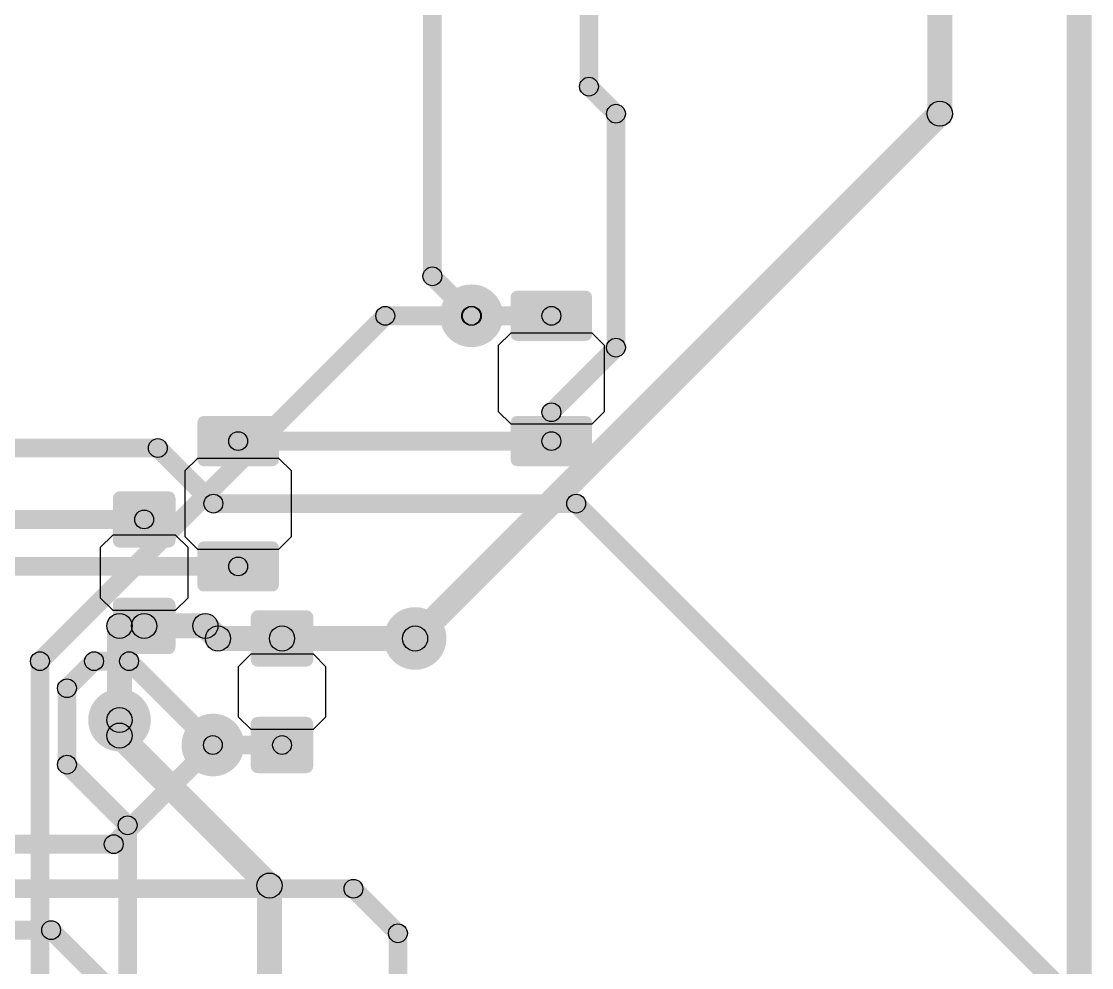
# Model space of a CAD drawing. Header units: millimetres. Extents: x 0 to 3.58, y 0 to 2.95.
# Drawn here: x 2.809 to 3.481, y 1.173 to 1.768 of the extents above; entities that cross this region are included whole.
import ezdxf

# ---------------------------------------------------------------- set-up
doc = ezdxf.new("R2010")
doc.units = ezdxf.units.MM
doc.header["$MEASUREMENT"] = 0
for name, color, linetype in [('BottomLayer', 5, 'Continuous'), ('TopLayer', 1, 'Continuous'), ('ViaHoleLayer', 16, 'Continuous')]:
    doc.layers.add(name, color=color, linetype=linetype)

# ---------------------------------------------------------------- blocks, each defined once
blk = doc.blocks.new('RES0805_B_26')
at = {"layer": 'BottomLayer'}
h = blk.add_hatch(color=5, dxfattribs=at)
edge = h.paths.add_edge_path()
edge.add_arc((-0.02756, 0.02165), 0.00394, 0, 90)
edge.add_line((-0.02756, 0.02559), (-0.05118, 0.02559))
edge.add_arc((-0.05118, 0.02165), 0.00394, 90, 180)
edge.add_line((-0.05512, 0.02165), (-0.05512, -0.02165))
edge.add_arc((-0.05118, -0.02165), 0.00394, 180, 270)
edge.add_line((-0.05118, -0.02559), (-0.02756, -0.02559))
edge.add_arc((-0.02756, -0.02165), 0.00394, 270, 360)
edge.add_line((-0.02362, -0.02165), (-0.02362, 0.02165))
h = blk.add_hatch(color=5, dxfattribs=at)
edge = h.paths.add_edge_path()
edge.add_arc((0.05118, 0.02165), 0.00394, 0, 90)
edge.add_line((0.05118, 0.02559), (0.02756, 0.02559))
edge.add_arc((0.02756, 0.02165), 0.00394, 90, 180)
edge.add_line((0.02362, 0.02165), (0.02362, -0.02165))
edge.add_arc((0.02756, -0.02165), 0.00394, 180, 270)
edge.add_line((0.02756, -0.02559), (0.05118, -0.02559))
edge.add_arc((0.05118, -0.02165), 0.00394, 270, 360)
edge.add_line((0.05512, -0.02165), (0.05512, 0.02165))
for p, q in [((-0.02067, 0.03346), (-0.02854, 0.02559)), ((0.02067, 0.03346), (-0.02067, 0.03346)), ((0.02854, 0.02559), (0.02067, 0.03346)), ((-0.02854, 0.02559), (-0.02854, -0.02559)), ((0.02854, -0.02559), (0.02854, 0.02559)), ((-0.02854, -0.02559), (-0.02067, -0.03346)), ((0.02067, -0.03346), (0.02854, -0.02559)), ((-0.02067, -0.03346), (0.02067, -0.03346))]:
    blk.add_line(p, q, dxfattribs=at)
blk = doc.blocks.new('RES0805_B_32')
at = {"layer": 'BottomLayer'}
h = blk.add_hatch(color=5, dxfattribs=at)
edge = h.paths.add_edge_path()
edge.add_arc((-0.02756, 0.02165), 0.00394, 0, 90)
edge.add_line((-0.02756, 0.02559), (-0.05118, 0.02559))
edge.add_arc((-0.05118, 0.02165), 0.00394, 90, 180)
edge.add_line((-0.05512, 0.02165), (-0.05512, -0.02165))
edge.add_arc((-0.05118, -0.02165), 0.00394, 180, 270)
edge.add_line((-0.05118, -0.02559), (-0.02756, -0.02559))
edge.add_arc((-0.02756, -0.02165), 0.00394, 270, 360)
edge.add_line((-0.02362, -0.02165), (-0.02362, 0.02165))
h = blk.add_hatch(color=5, dxfattribs=at)
edge = h.paths.add_edge_path()
edge.add_arc((0.05118, 0.02165), 0.00394, 0, 90)
edge.add_line((0.05118, 0.02559), (0.02756, 0.02559))
edge.add_arc((0.02756, 0.02165), 0.00394, 90, 180)
edge.add_line((0.02362, 0.02165), (0.02362, -0.02165))
edge.add_arc((0.02756, -0.02165), 0.00394, 180, 270)
edge.add_line((0.02756, -0.02559), (0.05118, -0.02559))
edge.add_arc((0.05118, -0.02165), 0.00394, 270, 360)
edge.add_line((0.05512, -0.02165), (0.05512, 0.02165))
for p, q in [((-0.02067, 0.03346), (-0.02854, 0.02559)), ((0.02067, 0.03346), (-0.02067, 0.03346)), ((0.02854, 0.02559), (0.02067, 0.03346)), ((-0.02854, 0.02559), (-0.02854, -0.02559)), ((0.02854, -0.02559), (0.02854, 0.02559)), ((-0.02854, -0.02559), (-0.02067, -0.03346)), ((0.02067, -0.03346), (0.02854, -0.02559)), ((-0.02067, -0.03346), (0.02067, -0.03346))]:
    blk.add_line(p, q, dxfattribs=at)
blk = doc.blocks.new('CAPC1608X90N_B_74')
at = {"layer": 'BottomLayer'}
h = blk.add_hatch(color=5, dxfattribs=at)
edge = h.paths.add_edge_path()
edge.add_arc((-0.02018, 0.01526), 0.00443, 0, 90)
edge.add_line((-0.02018, 0.01968), (-0.04675, 0.01968))
edge.add_arc((-0.04675, 0.01526), 0.00443, 90, 180)
edge.add_line((-0.05118, 0.01526), (-0.05118, -0.01526))
edge.add_arc((-0.04675, -0.01526), 0.00443, 180, 270)
edge.add_line((-0.04675, -0.01969), (-0.02018, -0.01969))
edge.add_arc((-0.02018, -0.01526), 0.00443, 270, 360)
edge.add_line((-0.01575, -0.01526), (-0.01575, 0.01526))
h = blk.add_hatch(color=5, dxfattribs=at)
edge = h.paths.add_edge_path()
edge.add_arc((0.04675, 0.01526), 0.00443, 0, 90)
edge.add_line((0.04675, 0.01968), (0.02018, 0.01968))
edge.add_arc((0.02018, 0.01526), 0.00443, 90, 180)
edge.add_line((0.01575, 0.01526), (0.01575, -0.01526))
edge.add_arc((0.02018, -0.01526), 0.00443, 180, 270)
edge.add_line((0.02018, -0.01969), (0.04675, -0.01969))
edge.add_arc((0.04675, -0.01526), 0.00443, 270, 360)
edge.add_line((0.05118, -0.01526), (0.05118, 0.01526))
for p, q in [((-0.01575, 0.02756), (-0.02362, 0.01969)), ((0.01575, 0.02756), (-0.01575, 0.02756)), ((0.02362, 0.01969), (0.01575, 0.02756)), ((-0.02362, 0.01969), (-0.02362, -0.01969)), ((0.02362, -0.01969), (0.02362, 0.01969)), ((-0.02362, -0.01969), (-0.01575, -0.02756)), ((0.01575, -0.02756), (0.02362, -0.01969)), ((-0.01575, -0.02756), (0.01575, -0.02756))]:
    blk.add_line(p, q, dxfattribs=at)
blk = doc.blocks.new('CAPC1608X90N_B_76')
at = {"layer": 'BottomLayer'}
h = blk.add_hatch(color=5, dxfattribs=at)
edge = h.paths.add_edge_path()
edge.add_arc((-0.02018, 0.01526), 0.00443, 0, 90)
edge.add_line((-0.02018, 0.01969), (-0.04675, 0.01969))
edge.add_arc((-0.04675, 0.01526), 0.00443, 90, 180)
edge.add_line((-0.05118, 0.01526), (-0.05118, -0.01526))
edge.add_arc((-0.04675, -0.01526), 0.00443, 180, 270)
edge.add_line((-0.04675, -0.01968), (-0.02018, -0.01968))
edge.add_arc((-0.02018, -0.01526), 0.00443, 270, 360)
edge.add_line((-0.01575, -0.01526), (-0.01575, 0.01526))
h = blk.add_hatch(color=5, dxfattribs=at)
edge = h.paths.add_edge_path()
edge.add_arc((0.04675, 0.01526), 0.00443, 0, 90)
edge.add_line((0.04675, 0.01969), (0.02018, 0.01969))
edge.add_arc((0.02018, 0.01526), 0.00443, 90, 180)
edge.add_line((0.01575, 0.01526), (0.01575, -0.01526))
edge.add_arc((0.02018, -0.01526), 0.00443, 180, 270)
edge.add_line((0.02018, -0.01968), (0.04675, -0.01968))
edge.add_arc((0.04675, -0.01526), 0.00443, 270, 360)
edge.add_line((0.05118, -0.01526), (0.05118, 0.01526))
for p, q in [((-0.01575, 0.02756), (-0.02362, 0.01969)), ((0.01575, 0.02756), (-0.01575, 0.02756)), ((0.02362, 0.01969), (0.01575, 0.02756)), ((-0.02362, 0.01969), (-0.02362, -0.01969)), ((0.02362, -0.01969), (0.02362, 0.01969)), ((-0.02362, -0.01969), (-0.01575, -0.02756)), ((0.01575, -0.02756), (0.02362, -0.01969)), ((-0.01575, -0.02756), (0.01575, -0.02756))]:
    blk.add_line(p, q, dxfattribs=at)

msp = doc.modelspace()

# ---------------------------------------------------------------- hatches: boundary and pattern name
at = {"layer": 'BottomLayer'}
for points in [[(3.17125, 1.72667), (3.15944, 1.72667), (3.15944, 1.85433), (3.17125, 1.85433)], [(3.16117, 1.72249), (3.16952, 1.73085), (3.1865, 1.71387), (3.17815, 1.70552)], [(3.18823, 1.56267), (3.17642, 1.56267), (3.17642, 1.70969), (3.18823, 1.70969)], [(3.09132, 1.57677), (3.09132, 1.58858), (3.09173, 1.58858), (3.09173, 1.57677)], [(3.09173, 1.57677), (3.09173, 1.58858), (3.14173, 1.58858), (3.14173, 1.57677)], [(3.14591, 1.5179), (3.13756, 1.52625), (3.17815, 1.56685), (3.1865, 1.55849)], [(3.14764, 1.50394), (3.13583, 1.50394), (3.13583, 1.52208), (3.14764, 1.52208)], [(2.94488, 1.49803), (2.94488, 1.50984), (3.14173, 1.50984), (3.14173, 1.49803)], [(2.25238, 1.4937), (2.25238, 1.50551), (2.89438, 1.50551), (2.89438, 1.4937)], [(2.89021, 1.49543), (2.89856, 1.50378), (2.9335, 1.46885), (2.92515, 1.46049)], [(2.92932, 1.45876), (2.92932, 1.47057), (3.15732, 1.47057), (3.15732, 1.45876)], [(3.15315, 1.46049), (3.1615, 1.46885), (3.4755, 1.15485), (3.46715, 1.14649)], [(2.46232, 1.44882), (2.46232, 1.46063), (2.88583, 1.46063), (2.88583, 1.44882)], [(2.72385, 1.41929), (2.72385, 1.4311), (2.94488, 1.4311), (2.94488, 1.41929)], [(2.87032, 1.37992), (2.87032, 1.39567), (2.88583, 1.39567), (2.88583, 1.37992)], [(2.88583, 1.37992), (2.88583, 1.39567), (2.92432, 1.39567), (2.92432, 1.37992)], [(2.91876, 1.38223), (2.92989, 1.39336), (2.93776, 1.38549), (2.92663, 1.37435)], [(2.8782, 1.32867), (2.86245, 1.32867), (2.86245, 1.3878), (2.8782, 1.3878)], [(2.9322, 1.37205), (2.9322, 1.3878), (2.97244, 1.3878), (2.97244, 1.37205)], [(2.97244, 1.37205), (2.97244, 1.3878), (3.05607, 1.3878), (3.05607, 1.37205)], [(2.929, 1.30709), (2.929, 1.3189), (2.97244, 1.3189), (2.97244, 1.30709)], [(2.87085, 1.24649), (2.8625, 1.25485), (2.92482, 1.31717), (2.93317, 1.30882)], [(2.52555, 1.24476), (2.52555, 1.25657), (2.86667, 1.25657), (2.86667, 1.24476)], [(2.55632, 1.21676), (2.55632, 1.22857), (3.01732, 1.22857), (3.01732, 1.21676)], [(3.01315, 1.21849), (3.0215, 1.22685), (3.0495, 1.19885), (3.04115, 1.19049)], [(2.5724, 1.19076), (2.5724, 1.20257), (2.82732, 1.20257), (2.82732, 1.19076)], [(2.82315, 1.19249), (2.8315, 1.20085), (2.9995, 1.03285), (2.99115, 1.02449)], [(3.05123, 0.75725), (3.03942, 0.75725), (3.03942, 1.19467), (3.05123, 1.19467)]]:
    msp.add_hatch(color=5, dxfattribs=at).paths.add_polyline_path(points)
h = msp.add_hatch(color=5, dxfattribs=at)
edge = h.paths.add_edge_path()
edge.add_arc((3.16535, 1.72667), 0.00591, 0, 360)
h = msp.add_hatch(color=5, dxfattribs=at)
edge = h.paths.add_edge_path()
edge.add_arc((3.16535, 1.72667), 0.00591, 0, 360)
h = msp.add_hatch(color=5, dxfattribs=at)
edge = h.paths.add_edge_path()
edge.add_arc((3.18232, 1.70969), 0.00591, 0, 360)
h = msp.add_hatch(color=5, dxfattribs=at)
edge = h.paths.add_edge_path()
edge.add_arc((3.18232, 1.70969), 0.00591, 0, 360)
h = msp.add_hatch(color=5, dxfattribs=at)
edge = h.paths.add_edge_path()
edge.add_arc((3.09132, 1.58268), 0.01969, 0, 360)
h = msp.add_hatch(color=5, dxfattribs=at)
edge = h.paths.add_edge_path()
edge.add_arc((3.09173, 1.58268), 0.01969, 0, 360)
h = msp.add_hatch(color=5, dxfattribs=at)
edge = h.paths.add_edge_path()
edge.add_arc((3.09132, 1.58268), 0.00591, 0, 360)
h = msp.add_hatch(color=5, dxfattribs=at)
edge = h.paths.add_edge_path()
edge.add_arc((3.09173, 1.58268), 0.00591, 0, 360)
h = msp.add_hatch(color=5, dxfattribs=at)
edge = h.paths.add_edge_path()
edge.add_arc((3.09173, 1.58268), 0.00591, 0, 360)
h = msp.add_hatch(color=5, dxfattribs=at)
edge = h.paths.add_edge_path()
edge.add_arc((3.14173, 1.58268), 0.00591, 0, 360)
h = msp.add_hatch(color=5, dxfattribs=at)
edge = h.paths.add_edge_path()
edge.add_arc((3.18232, 1.56267), 0.00591, 0, 360)
h = msp.add_hatch(color=5, dxfattribs=at)
edge = h.paths.add_edge_path()
edge.add_arc((3.18232, 1.56267), 0.00591, 0, 360)
h = msp.add_hatch(color=5, dxfattribs=at)
edge = h.paths.add_edge_path()
edge.add_arc((3.14173, 1.52208), 0.00591, 0, 360)
h = msp.add_hatch(color=5, dxfattribs=at)
edge = h.paths.add_edge_path()
edge.add_arc((3.14173, 1.52208), 0.00591, 0, 360)
h = msp.add_hatch(color=5, dxfattribs=at)
edge = h.paths.add_edge_path()
edge.add_arc((2.94488, 1.50394), 0.00591, 0, 360)
h = msp.add_hatch(color=5, dxfattribs=at)
edge = h.paths.add_edge_path()
edge.add_arc((3.14173, 1.50394), 0.00591, 0, 360)
h = msp.add_hatch(color=5, dxfattribs=at)
edge = h.paths.add_edge_path()
edge.add_arc((3.14173, 1.50394), 0.00591, 0, 360)
h = msp.add_hatch(color=5, dxfattribs=at)
edge = h.paths.add_edge_path()
edge.add_arc((2.89438, 1.49961), 0.00591, 0, 360)
h = msp.add_hatch(color=5, dxfattribs=at)
edge = h.paths.add_edge_path()
edge.add_arc((2.89438, 1.49961), 0.00591, 0, 360)
h = msp.add_hatch(color=5, dxfattribs=at)
edge = h.paths.add_edge_path()
edge.add_arc((2.92932, 1.46467), 0.00591, 0, 360)
h = msp.add_hatch(color=5, dxfattribs=at)
edge = h.paths.add_edge_path()
edge.add_arc((2.92932, 1.46467), 0.00591, 0, 360)
h = msp.add_hatch(color=5, dxfattribs=at)
edge = h.paths.add_edge_path()
edge.add_arc((3.15732, 1.46467), 0.00591, 0, 360)
h = msp.add_hatch(color=5, dxfattribs=at)
edge = h.paths.add_edge_path()
edge.add_arc((3.15732, 1.46467), 0.00591, 0, 360)
h = msp.add_hatch(color=5, dxfattribs=at)
edge = h.paths.add_edge_path()
edge.add_arc((2.88583, 1.45472), 0.00591, 0, 360)
h = msp.add_hatch(color=5, dxfattribs=at)
edge = h.paths.add_edge_path()
edge.add_arc((2.94488, 1.4252), 0.00591, 0, 360)
h = msp.add_hatch(color=5, dxfattribs=at)
edge = h.paths.add_edge_path()
edge.add_arc((3.05607, 1.37992), 0.01969, 0, 360)
h = msp.add_hatch(color=5, dxfattribs=at)
edge = h.paths.add_edge_path()
edge.add_arc((2.87032, 1.3878), 0.00787, 0, 360)
h = msp.add_hatch(color=5, dxfattribs=at)
edge = h.paths.add_edge_path()
edge.add_arc((2.87032, 1.3878), 0.00787, 0, 360)
h = msp.add_hatch(color=5, dxfattribs=at)
edge = h.paths.add_edge_path()
edge.add_arc((2.88583, 1.3878), 0.00787, 0, 360)
h = msp.add_hatch(color=5, dxfattribs=at)
edge = h.paths.add_edge_path()
edge.add_arc((2.88583, 1.3878), 0.00787, 0, 360)
h = msp.add_hatch(color=5, dxfattribs=at)
edge = h.paths.add_edge_path()
edge.add_arc((2.92432, 1.3878), 0.00787, 0, 360)
h = msp.add_hatch(color=5, dxfattribs=at)
edge = h.paths.add_edge_path()
edge.add_arc((2.92432, 1.3878), 0.00787, 0, 360)
h = msp.add_hatch(color=5, dxfattribs=at)
edge = h.paths.add_edge_path()
edge.add_arc((2.9322, 1.37992), 0.00787, 0, 360)
h = msp.add_hatch(color=5, dxfattribs=at)
edge = h.paths.add_edge_path()
edge.add_arc((2.9322, 1.37992), 0.00787, 0, 360)
h = msp.add_hatch(color=5, dxfattribs=at)
edge = h.paths.add_edge_path()
edge.add_arc((2.97244, 1.37992), 0.00787, 0, 360)
h = msp.add_hatch(color=5, dxfattribs=at)
edge = h.paths.add_edge_path()
edge.add_arc((2.97244, 1.37992), 0.00787, 0, 360)
h = msp.add_hatch(color=5, dxfattribs=at)
edge = h.paths.add_edge_path()
edge.add_arc((3.05607, 1.37992), 0.00787, 0, 360)
h = msp.add_hatch(color=5, dxfattribs=at)
edge = h.paths.add_edge_path()
edge.add_arc((2.87032, 1.32867), 0.01969, 0, 360)
h = msp.add_hatch(color=5, dxfattribs=at)
edge = h.paths.add_edge_path()
edge.add_arc((2.87032, 1.32867), 0.00787, 0, 360)
h = msp.add_hatch(color=5, dxfattribs=at)
edge = h.paths.add_edge_path()
edge.add_arc((2.929, 1.31299), 0.01969, 0, 360)
h = msp.add_hatch(color=5, dxfattribs=at)
edge = h.paths.add_edge_path()
edge.add_arc((2.929, 1.31299), 0.00591, 0, 360)
h = msp.add_hatch(color=5, dxfattribs=at)
edge = h.paths.add_edge_path()
edge.add_arc((2.929, 1.31299), 0.00591, 0, 360)
h = msp.add_hatch(color=5, dxfattribs=at)
edge = h.paths.add_edge_path()
edge.add_arc((2.97244, 1.31299), 0.00591, 0, 360)
h = msp.add_hatch(color=5, dxfattribs=at)
edge = h.paths.add_edge_path()
edge.add_arc((2.86667, 1.25067), 0.00591, 0, 360)
h = msp.add_hatch(color=5, dxfattribs=at)
edge = h.paths.add_edge_path()
edge.add_arc((2.86667, 1.25067), 0.00591, 0, 360)
h = msp.add_hatch(color=5, dxfattribs=at)
edge = h.paths.add_edge_path()
edge.add_arc((3.01732, 1.22267), 0.00591, 0, 360)
h = msp.add_hatch(color=5, dxfattribs=at)
edge = h.paths.add_edge_path()
edge.add_arc((3.01732, 1.22267), 0.00591, 0, 360)
h = msp.add_hatch(color=5, dxfattribs=at)
edge = h.paths.add_edge_path()
edge.add_arc((2.82732, 1.19667), 0.00591, 0, 360)
h = msp.add_hatch(color=5, dxfattribs=at)
edge = h.paths.add_edge_path()
edge.add_arc((2.82732, 1.19667), 0.00591, 0, 360)
h = msp.add_hatch(color=5, dxfattribs=at)
edge = h.paths.add_edge_path()
edge.add_arc((3.04532, 1.19467), 0.00591, 0, 360)
h = msp.add_hatch(color=5, dxfattribs=at)
edge = h.paths.add_edge_path()
edge.add_arc((3.04532, 1.19467), 0.00591, 0, 360)
at = {"layer": 'TopLayer'}
for points in [[(3.3937, 1.70968), (3.37795, 1.70968), (3.37795, 1.95767), (3.3937, 1.95767)], [(3.4812, 0.68356), (3.46545, 0.68356), (3.46545, 1.87767), (3.4812, 1.87767)], [(3.07283, 1.60749), (3.06102, 1.60749), (3.06102, 1.85433), (3.07283, 1.85433)], [(3.06164, 1.37435), (3.0505, 1.38549), (3.38026, 1.71525), (3.39139, 1.70411)], [(3.06275, 1.60331), (3.0711, 1.61166), (3.09591, 1.58685), (3.08756, 1.5785)], [(3.03733, 1.57677), (3.03733, 1.58858), (3.09132, 1.58858), (3.09132, 1.57677)], [(2.8245, 1.36149), (2.81615, 1.36985), (3.03316, 1.58685), (3.04151, 1.5785)], [(2.82623, 0.87125), (2.81442, 0.87125), (2.81442, 1.36567), (2.82623, 1.36567)], [(2.8415, 1.34449), (2.83315, 1.35285), (2.85015, 1.36985), (2.8585, 1.36149)], [(2.85432, 1.35976), (2.85432, 1.37157), (2.87632, 1.37157), (2.87632, 1.35976)], [(2.87215, 1.36149), (2.8805, 1.36985), (2.93317, 1.31717), (2.92482, 1.30882)], [(2.84323, 1.30067), (2.83142, 1.30067), (2.83142, 1.34867), (2.84323, 1.34867)], [(2.8782, 1.31891), (2.86245, 1.31891), (2.86245, 1.32867), (2.8782, 1.32867)], [(2.86476, 1.31335), (2.87589, 1.32448), (2.97013, 1.23024), (2.959, 1.2191)], [(2.83315, 1.29649), (2.8415, 1.30485), (2.87962, 1.26673), (2.87127, 1.25837)], [(2.88135, 0.24479), (2.86954, 0.24479), (2.86954, 1.26255), (2.88135, 1.26255)], [(2.97244, 1.12205), (2.95669, 1.12205), (2.95669, 1.22467), (2.97244, 1.22467)]]:
    msp.add_hatch(color=1, dxfattribs=at).paths.add_polyline_path(points)
h = msp.add_hatch(color=1, dxfattribs=at)
edge = h.paths.add_edge_path()
edge.add_arc((3.38583, 1.70968), 0.00787, 0, 360)
h = msp.add_hatch(color=1, dxfattribs=at)
edge = h.paths.add_edge_path()
edge.add_arc((3.38583, 1.70968), 0.00787, 0, 360)
h = msp.add_hatch(color=1, dxfattribs=at)
edge = h.paths.add_edge_path()
edge.add_arc((3.06692, 1.60749), 0.00591, 0, 360)
h = msp.add_hatch(color=1, dxfattribs=at)
edge = h.paths.add_edge_path()
edge.add_arc((3.06692, 1.60749), 0.00591, 0, 360)
h = msp.add_hatch(color=1, dxfattribs=at)
edge = h.paths.add_edge_path()
edge.add_arc((3.09132, 1.58268), 0.01969, 0, 360)
h = msp.add_hatch(color=1, dxfattribs=at)
edge = h.paths.add_edge_path()
edge.add_arc((3.09173, 1.58268), 0.01969, 0, 360)
h = msp.add_hatch(color=1, dxfattribs=at)
edge = h.paths.add_edge_path()
edge.add_arc((3.03733, 1.58268), 0.00591, 0, 360)
h = msp.add_hatch(color=1, dxfattribs=at)
edge = h.paths.add_edge_path()
edge.add_arc((3.03733, 1.58268), 0.00591, 0, 360)
h = msp.add_hatch(color=1, dxfattribs=at)
edge = h.paths.add_edge_path()
edge.add_arc((3.09132, 1.58268), 0.00591, 0, 360)
h = msp.add_hatch(color=1, dxfattribs=at)
edge = h.paths.add_edge_path()
edge.add_arc((3.09173, 1.58268), 0.00591, 0, 360)
h = msp.add_hatch(color=1, dxfattribs=at)
edge = h.paths.add_edge_path()
edge.add_arc((3.05607, 1.37992), 0.01969, 0, 360)
h = msp.add_hatch(color=1, dxfattribs=at)
edge = h.paths.add_edge_path()
edge.add_arc((3.05607, 1.37992), 0.00787, 0, 360)
h = msp.add_hatch(color=1, dxfattribs=at)
edge = h.paths.add_edge_path()
edge.add_arc((2.82032, 1.36567), 0.00591, 0, 360)
h = msp.add_hatch(color=1, dxfattribs=at)
edge = h.paths.add_edge_path()
edge.add_arc((2.82032, 1.36567), 0.00591, 0, 360)
h = msp.add_hatch(color=1, dxfattribs=at)
edge = h.paths.add_edge_path()
edge.add_arc((2.85432, 1.36567), 0.00591, 0, 360)
h = msp.add_hatch(color=1, dxfattribs=at)
edge = h.paths.add_edge_path()
edge.add_arc((2.85432, 1.36567), 0.00591, 0, 360)
h = msp.add_hatch(color=1, dxfattribs=at)
edge = h.paths.add_edge_path()
edge.add_arc((2.87632, 1.36567), 0.00591, 0, 360)
h = msp.add_hatch(color=1, dxfattribs=at)
edge = h.paths.add_edge_path()
edge.add_arc((2.87632, 1.36567), 0.00591, 0, 360)
h = msp.add_hatch(color=1, dxfattribs=at)
edge = h.paths.add_edge_path()
edge.add_arc((2.83732, 1.34867), 0.00591, 0, 360)
h = msp.add_hatch(color=1, dxfattribs=at)
edge = h.paths.add_edge_path()
edge.add_arc((2.83732, 1.34867), 0.00591, 0, 360)
h = msp.add_hatch(color=1, dxfattribs=at)
edge = h.paths.add_edge_path()
edge.add_arc((2.87032, 1.32867), 0.01969, 0, 360)
h = msp.add_hatch(color=1, dxfattribs=at)
edge = h.paths.add_edge_path()
edge.add_arc((2.87032, 1.32867), 0.00787, 0, 360)
h = msp.add_hatch(color=1, dxfattribs=at)
edge = h.paths.add_edge_path()
edge.add_arc((2.929, 1.31299), 0.01969, 0, 360)
h = msp.add_hatch(color=1, dxfattribs=at)
edge = h.paths.add_edge_path()
edge.add_arc((2.87032, 1.31891), 0.00787, 0, 360)
h = msp.add_hatch(color=1, dxfattribs=at)
edge = h.paths.add_edge_path()
edge.add_arc((2.87032, 1.31891), 0.00787, 0, 360)
h = msp.add_hatch(color=1, dxfattribs=at)
edge = h.paths.add_edge_path()
edge.add_arc((2.929, 1.31299), 0.00591, 0, 360)
h = msp.add_hatch(color=1, dxfattribs=at)
edge = h.paths.add_edge_path()
edge.add_arc((2.83732, 1.30067), 0.00591, 0, 360)
h = msp.add_hatch(color=1, dxfattribs=at)
edge = h.paths.add_edge_path()
edge.add_arc((2.83732, 1.30067), 0.00591, 0, 360)
h = msp.add_hatch(color=1, dxfattribs=at)
edge = h.paths.add_edge_path()
edge.add_arc((2.87544, 1.26255), 0.00591, 0, 360)
h = msp.add_hatch(color=1, dxfattribs=at)
edge = h.paths.add_edge_path()
edge.add_arc((2.87544, 1.26255), 0.00591, 0, 360)
h = msp.add_hatch(color=1, dxfattribs=at)
edge = h.paths.add_edge_path()
edge.add_arc((2.96457, 1.22467), 0.00787, 0, 360)
h = msp.add_hatch(color=1, dxfattribs=at)
edge = h.paths.add_edge_path()
edge.add_arc((2.96457, 1.22467), 0.00787, 0, 360)
at = {"layer": 'ViaHoleLayer'}
h = msp.add_hatch(color=16, dxfattribs=at)
edge = h.paths.add_edge_path()
edge.add_arc((3.09132, 1.58268), 0.01181, 0, 360)
h = msp.add_hatch(color=16, dxfattribs=at)
edge = h.paths.add_edge_path()
edge.add_arc((3.09173, 1.58268), 0.01181, 0, 360)
h = msp.add_hatch(color=16, dxfattribs=at)
edge = h.paths.add_edge_path()
edge.add_arc((3.05607, 1.37992), 0.01181, 0, 360)
h = msp.add_hatch(color=16, dxfattribs=at)
edge = h.paths.add_edge_path()
edge.add_arc((2.87032, 1.32867), 0.01181, 0, 360)
h = msp.add_hatch(color=16, dxfattribs=at)
edge = h.paths.add_edge_path()
edge.add_arc((2.929, 1.31299), 0.01181, 0, 360)

# ---------------------------------------------------------------- linework, layer by layer
at = {"layer": 'BottomLayer'}
for centre, radius in [((3.16535, 1.72667), 0.00591), ((3.16535, 1.72667), 0.00591), ((3.18232, 1.70969), 0.00591), ((3.18232, 1.70969), 0.00591), ((3.09132, 1.58268), 0.00591), ((3.09173, 1.58268), 0.00591), ((3.09173, 1.58268), 0.00591), ((3.14173, 1.58268), 0.00591), ((3.18232, 1.56267), 0.00591), ((3.18232, 1.56267), 0.00591), ((3.14173, 1.52208), 0.00591), ((3.14173, 1.52208), 0.00591), ((2.94488, 1.50394), 0.00591), ((3.14173, 1.50394), 0.00591), ((3.14173, 1.50394), 0.00591), ((2.89438, 1.49961), 0.00591), ((2.89438, 1.49961), 0.00591), ((2.92932, 1.46467), 0.00591), ((2.92932, 1.46467), 0.00591), ((3.15732, 1.46467), 0.00591), ((3.15732, 1.46467), 0.00591), ((2.88583, 1.45472), 0.00591), ((2.94488, 1.4252), 0.00591), ((2.87032, 1.3878), 0.00787), ((2.87032, 1.3878), 0.00787), ((2.88583, 1.3878), 0.00787), ((2.88583, 1.3878), 0.00787), ((2.92432, 1.3878), 0.00787), ((2.92432, 1.3878), 0.00787), ((2.9322, 1.37992), 0.00787), ((2.9322, 1.37992), 0.00787), ((2.97244, 1.37992), 0.00787), ((2.97244, 1.37992), 0.00787), ((3.05607, 1.37992), 0.00787), ((2.87032, 1.32867), 0.00787), ((2.929, 1.31299), 0.00591), ((2.929, 1.31299), 0.00591), ((2.97244, 1.31299), 0.00591), ((2.86667, 1.25067), 0.00591), ((2.86667, 1.25067), 0.00591), ((3.01732, 1.22267), 0.00591), ((3.01732, 1.22267), 0.00591), ((2.82732, 1.19667), 0.00591), ((2.82732, 1.19667), 0.00591), ((3.04532, 1.19467), 0.00591), ((3.04532, 1.19467), 0.00591)]:
    msp.add_circle(centre, radius, dxfattribs=at)
at = {"layer": 'TopLayer'}
for centre, radius in [((3.38583, 1.70968), 0.00787), ((3.38583, 1.70968), 0.00787), ((3.06692, 1.60749), 0.00591), ((3.06692, 1.60749), 0.00591), ((3.03733, 1.58268), 0.00591), ((3.03733, 1.58268), 0.00591), ((3.09132, 1.58268), 0.00591), ((3.09173, 1.58268), 0.00591), ((3.05607, 1.37992), 0.00787), ((2.82032, 1.36567), 0.00591), ((2.82032, 1.36567), 0.00591), ((2.85432, 1.36567), 0.00591), ((2.85432, 1.36567), 0.00591), ((2.87632, 1.36567), 0.00591), ((2.87632, 1.36567), 0.00591), ((2.83732, 1.34867), 0.00591), ((2.83732, 1.34867), 0.00591), ((2.87032, 1.32867), 0.00787), ((2.87032, 1.31891), 0.00787), ((2.87032, 1.31891), 0.00787), ((2.929, 1.31299), 0.00591), ((2.83732, 1.30067), 0.00591), ((2.83732, 1.30067), 0.00591), ((2.87544, 1.26255), 0.00591), ((2.87544, 1.26255), 0.00591), ((2.96457, 1.22467), 0.00787), ((2.96457, 1.22467), 0.00787)]:
    msp.add_circle(centre, radius, dxfattribs=at)

# ---------------------------------------------------------------- block references
for name, p, rotation in [('RES0805_B_26', (3.14173, 1.54331), 90), ('RES0805_B_32', (2.94488, 1.46457), 90), ('CAPC1608X90N_B_76', (2.88583, 1.42126), 270), ('CAPC1608X90N_B_74', (2.97244, 1.34646), 90)]:
    msp.add_blockref(name, p, dxfattribs=dict(rotation=rotation))

doc.saveas('drawing.dxf')
